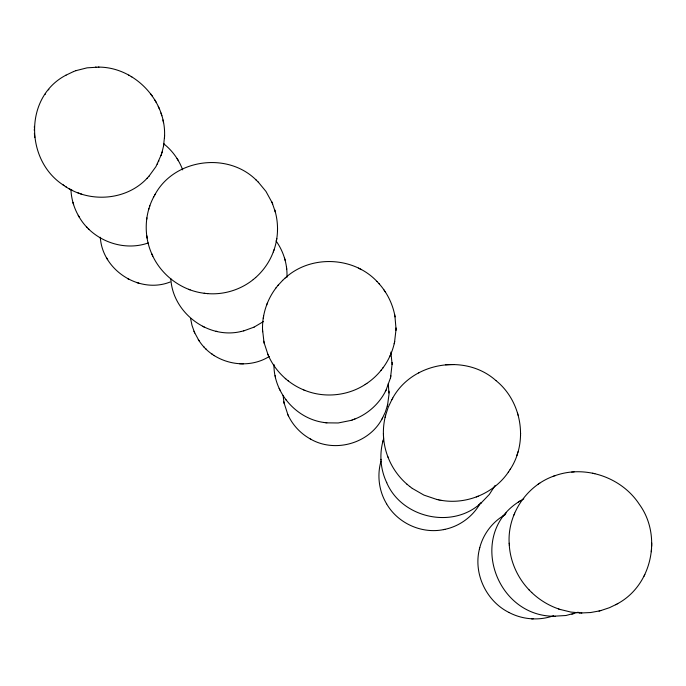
<?xml version="1.0" encoding="UTF-8"?>
<svg xmlns="http://www.w3.org/2000/svg" width="686" height="686" viewBox="0 0 686 686"><rect width="100%" height="100%" fill="white"/><g stroke="black" fill="none" stroke-linecap="round" stroke-linejoin="round"><path stroke-width="1.03" d="M617.194 603.894C652.094 585.484 662.393 535.895 639.326 504.313C621.705 477.285 585.098 464.628 554.717 475.792M651.7 542.909L651.691 546.305M164.529 136.677C166.449 100.473 134.567 66.919 98.252 67.099M273.808 250.536C278.276 237.973 278.713 224.03 275.112 211.202M394.544 342.194L396.011 329.546M396.019 328.783L394.922 316.083M396.002 330.369L396.028 327.951M277.478 230.916L277.496 229.861M277.504 229.407L277.513 228.344M388.276 383.585L389.013 394.27L387.59 404.877M392.126 363.923L390.514 377.815L385.986 390.334M510.118 469.49C528.477 441.715 521.866 401.293 495.901 380.55M64.012 185.503C25.271 161.253 23.641 97.112 66.019 75.151M34.3 130.511L34.334 129.182M34.36 127.647L34.394 126.361M520.554 435.456L520.571 434.881M520.58 433.801L520.597 433.226M161.879 152.884L163.482 146.332L164.511 136.848M164.477 138.1L164.563 135.416M286.954 277.358C287.545 264.444 283.584 251.41 276.029 240.923M651.589 548.337L651.323 551.741M153.758 196.848C144.249 214.521 143.751 236.593 152.181 254.763M146.898 217.874L146.693 219.366M276.252 287.588C266.974 299.645 262.018 314.968 262.541 330.18M163.482 146.332L163.903 143.777M263.235 318.304L263.373 317.507M263.501 316.743L263.638 315.946M276.389 240.915L276.552 239.946M276.638 239.431L276.81 238.445M366.513 383.628C380.524 374.29 390.746 359.421 394.364 342.974M385.24 416.754C382.016 430.105 383.02 444.442 388.036 457.228M394.201 343.746L394.716 341.414M479.445 548.954C473.186 573.659 486.314 601.288 509.098 612.529M390.514 377.815L390.651 377.214M390.823 376.434L390.96 375.825M382.351 418.357L385.3 412.183L387.401 405.632M385.489 415.742L388.173 407.373L391.963 399.441M387.281 406.112L387.701 404.388M385.095 417.337L385.626 415.159M382.882 441.467C379.247 455.084 380.653 469.961 386.733 482.67M380.944 461.378L381.047 461.018C376.871 475.244 378.964 491.15 386.612 503.841M479.711 547.908C483.047 534.72 491.665 522.946 503.25 515.795M479.385 549.203L479.771 547.66M383.14 440.523L383.68 438.671M382.762 441.93L383.26 440.06M518.727 501.826C467.672 534.24 494.906 615.959 553.799 616.26M148.896 176.319L155.919 166.647L161.33 154.607M161.03 155.576L162.196 151.872M516.85 455.521L517.553 453.352M517.844 452.357L518.024 451.774M148.665 209.547L148.956 208.638M149.565 206.675L149.848 205.8M255.552 277.633C263.647 270.49 269.958 261.297 273.585 251.127M273.294 251.951L274.1 249.695M555.343 475.578C527.105 484.676 507.263 513.883 509.183 543.483M266.545 305.304L266.82 304.601M267.111 303.829L267.386 303.135M513.848 515.126L514.028 514.689M514.483 513.582L514.663 513.128M389.768 356.446L390.06 355.794M390.42 354.996L390.711 354.328M158.517 161.656L158.92 160.85M157.283 164.177L157.66 163.414M352.098 420.038C366.453 415.227 378.741 404.603 385.592 391.106M385.343 391.595L386.235 389.837M644.591 574.962L644.831 574.491M643.82 576.48L644.068 576M495.129 485.396L489.315 494.452L480.877 503.258M154.813 194.927C173.85 158.783 227.863 151.443 256.444 180.315M153.372 197.559L155.182 194.258M392.469 398.549C411.874 362.217 465.382 353.101 495.969 380.61M310.604 439.1C334.691 453.052 368.648 443.705 381.93 419.103M391.663 399.972L392.769 398.017M381.716 419.472L382.565 417.98M444.665 529.395C459.689 526.316 473.1 516.378 480.457 502.932M441.501 500.377C466.909 504.75 494.254 493.234 508.618 471.754M508.292 472.26L510.453 468.975M45.087 94.359L45.55 93.759M48.474 89.875L48.86 89.369M380.979 370.457L381.339 369.994M382.917 367.936L383.303 367.447M278.027 285.367L282.675 280.342M276.055 287.828L278.207 285.136M506.208 512.836L504.056 515.478M62.932 184.774C87.731 203.245 125.83 201.204 147.147 178.206M146.984 178.394L149.085 176.113M284.776 278.387C310.038 254.652 353.496 256.264 377.068 281.56M282.478 280.531L284.964 278.207M207.241 293.582C223.679 295.023 240.572 289.852 253.391 279.459M253.245 279.579L255.715 277.496M386.587 482.387C401.207 517.133 450.085 528.992 478.931 504.853M478.605 505.119L481.212 502.984M263.415 321.571L254.017 327.153M537.85 484.505L538.381 484.145M539.23 483.57L539.762 483.21M304.867 390.368C324.495 398.266 347.836 395.933 365.501 384.297M365.184 384.503L366.847 383.405M519.542 501.303L523.804 498.816M518.307 502.101L519.962 501.029M504.038 515.315L505.522 514.44M502.907 516.001L504.382 515.1M600.713 610.617L609.502 607.676L616.285 604.4M269.358 356.42C246.497 370.869 213.432 363.409 198.966 340.556M615.702 604.735L617.777 603.569M65.925 75.194L73.548 71.558M418.632 372.918L419.069 372.695M254.094 327.119L243.744 330.875M76.017 70.641L87.096 67.837L98.973 67.108M476.307 496.938L478.279 496.167M353.436 419.558L354.936 418.992M73.445 71.601L76.189 70.572M578.169 612.204L565.976 615.505L553.328 616.242M326.716 422.85L338.215 422.97L350.872 420.432M553.139 476.367L553.765 476.153M508.858 612.409C522.458 619.63 539.085 620.967 553.585 615.719M170.171 281.997C139.798 294.097 103.072 270.713 100.405 238.428M148.279 242.938C122.683 252.071 92.07 240.049 78.873 216.45M350.752 420.484L352.244 419.986M571.91 614.219L572.407 614.081M573.367 613.807L573.865 613.67M581.239 612.967L590.535 612.547L599.684 610.874M170.831 278.713C172.529 312.619 207.995 339.587 241.18 331.475M599.041 611.046L601.356 610.446M241.06 331.501L243.83 330.849M386.501 503.653C397.597 523.169 421.581 534.12 443.585 529.609M443.37 529.652L444.888 529.343M571.764 472.071L572.398 472.019M573.453 471.942L574.079 471.891M445.446 364.755L453.875 364.515M95.465 67.099L96.126 67.099M243.461 363.82L239.465 363.734M560.145 609.451L570.838 612.058L580.116 612.932M579.507 612.924L581.857 612.975M554.854 616.285L555.326 616.302M531.41 618.781L533.151 618.866M151.709 253.726C160.773 275.026 181.661 290.761 204.702 293.316M204.171 293.265L207.721 293.625M325.293 422.687L326.853 422.868M273.954 364.412C273.525 392.606 296.103 418.76 324.041 422.499M323.869 422.482L325.447 422.705M412.286 488.398L423.948 495.112L436.699 499.425M439.855 500.094L441.655 500.403M438.217 499.768L439.992 500.12M592.661 473.211L593.201 473.323M594.333 473.572L594.856 473.683M216.056 331.227L217.411 331.51M436.579 499.408L438.337 499.794M136.6 282.495L138.881 283.189M531.581 592.387C539.779 600.25 549.778 606.235 560.634 609.605M558.49 608.902L558.961 609.057M77.981 192.869L81.754 194.189M188.65 289.303L190.099 289.835M268.38 355.588C275.215 370.98 288.163 383.543 303.752 389.914M303.375 389.759L305.227 390.505M202.576 326.296L203.176 326.596M203.819 326.905L204.402 327.196M72.622 190.528L68.96 188.616M358.409 268.115L361.411 269.641M127.562 278.619L128.248 278.988M128.634 279.176L129.311 279.536M288.274 415.553C292.853 425.191 300.477 433.346 309.755 438.62M309.48 438.474L310.869 439.246M128.771 75.134L129.311 75.434M131.249 76.558L131.806 76.875M65.384 186.412L66.439 187.115M211.888 353.942L212.386 354.285M213.955 355.339L214.435 355.665M409.593 486.383L412.389 488.475M387.873 456.816C391.869 467.415 398.575 476.967 407.158 484.359M163.62 143.708C172.22 150.457 178.9 159.615 182.673 169.879M407.012 484.239L409.722 486.477M285.282 378.449L285.753 378.844M287.76 380.49L288.206 380.867M509.261 544.924C510.315 561.723 517.621 577.972 529.283 590.071M258.228 182.056L265.962 191.42L272.11 202.653M256.075 179.955L258.605 182.425M529.12 589.926L531.761 592.558M86.453 226.749L87.233 227.546M88.305 228.635L89.069 229.424M203.982 346.936L204.445 347.416M205.723 348.711L206.177 349.183M378.981 283.61C387.324 292.905 392.992 304.584 395.067 316.906M376.837 281.32L379.221 283.867M286.002 399.869L286.345 400.307M150.791 94.016L152.498 96.349M194.472 332.35L198.674 340.119M384.074 290.049L384.477 290.667M384.949 291.353L385.361 291.979M198.28 339.527L199.352 341.148M177.057 158.543L177.648 159.521M177.725 159.649L178.326 160.635M70.941 189.748C71.361 199.069 74.079 208.27 78.796 216.313M78.213 215.318L79.456 217.445M154.847 99.976L156.297 102.488M106.596 257.833L107.067 258.648M107.196 258.862L107.668 259.677M284.073 402.974L287.94 414.841M287.726 414.395L288.489 415.999M279.168 388.37L279.425 388.936M279.777 389.657L280.034 390.214M152.343 255.115L152.815 256.152M264.11 342.751L268.063 354.859M158.252 106.347L159.426 108.988M267.737 354.13L268.706 356.308M190.605 318.664L192.003 325.387L194.275 331.878M272.256 202.996L275.412 212.291M193.984 331.218L194.764 333.01M271.665 201.607L272.702 204.042M160.961 113.027L161.827 115.745M72.93 202.336L73.248 203.425M73.299 203.588L73.616 204.677M517.596 413.229L517.724 413.692M518.05 414.807L518.187 415.279M284.544 258.219L284.784 259.076M284.904 259.522L285.153 260.38M274.709 209.745L275.009 210.834M262.515 329.34L263.956 342.005M390.874 352.055L392.126 364.575M263.776 341.199L264.299 343.557M275.095 375.636L275.223 376.28M275.395 377.026L275.523 377.66M162.925 119.921L163.491 122.683M283.104 395.393L283.935 402.236M283.833 401.722L284.175 403.488M394.622 314.531L394.776 315.346M146.71 235.495L146.881 236.61M146.933 236.996L147.096 238.111M286.465 267.025L286.568 267.892M286.619 268.372L286.722 269.229M100.37 238.128L100.276 237.262L100.499 239.303M34.763 137.577L34.386 133.358M380.953 459.286L380.979 459.714M509.166 543.218L509.278 545.173M383.397 433.655L383.423 434.212M383.568 437.497L383.448 435.31M262.575 330.926L262.592 331.758M389.013 391.192L389.022 391.715M389.022 392.469L389.031 392.992M392.109 362.508L392.109 363.16"/></g></svg>
